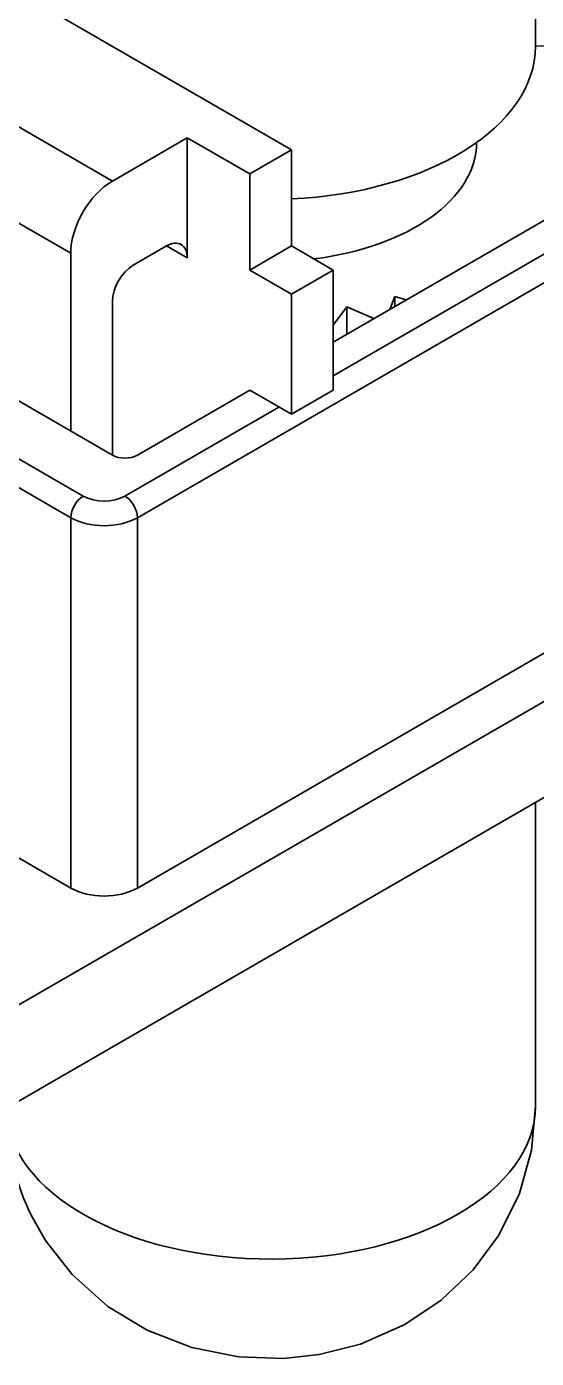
# Model space of a CAD drawing. Header units: millimetres. Extents: x -105 to 105, y -148 to 148.
# Drawn here: x 53.95 to 62.61, y -29.51 to -6.9 of the extents above; entities that cross this region are included whole.
import ezdxf

# ---------------------------------------------------------------- set-up
doc = ezdxf.new("R2010")
doc.units = ezdxf.units.MM
doc.layers.add('粗实线层', color=7, linetype='Continuous', lineweight=35)

msp = doc.modelspace()

# ---------------------------------------------------------------- linework, layer by layer
at = {"layer": '粗实线层', "color": 7, "lineweight": 35, "ltscale": 0.1925}
for p, q in [((62.59, -7.234), (62.59, 0.14)), ((58.444, -8.99), (47.837, -2.866)), ((55.403, -9.52), (46.918, -4.621)), ((54.696, -10.745), (46.211, -5.846)), ((70.253, -6.908), (55.828, -15.236)), ((68.344, -6.948), (59.151, -12.256)), ((62.59, -7.225), (62.805, -7.232)), ((68.839, -7.234), (59.151, -12.827)), ((55.403, -14.174), (45.221, -8.296)), ((54.909, -14.868), (44.019, -8.581)), ((56.676, -8.786), (55.403, -9.52)), ((56.676, -8.786), (56.676, -10.827)), ((57.737, -9.398), (56.676, -8.786)), ((54.696, -15.236), (43.807, -8.949)), ((58.444, -8.99), (57.737, -9.398)), ((58.444, -8.99), (58.444, -10.623)), ((57.737, -11.031), (57.737, -9.398)), ((55.757, -10.949), (56.323, -10.623)), ((56.676, -10.827), (56.323, -10.623)), ((58.444, -10.623), (57.737, -11.031)), ((58.444, -10.623), (59.151, -11.031)), ((54.696, -10.745), (54.696, -13.766)), ((57.737, -11.031), (58.444, -11.439)), ((59.151, -11.031), (58.444, -11.439)), ((59.151, -11.031), (59.151, -13.072)), ((74.708, -11.439), (52.787, -24.095)), ((58.444, -13.48), (58.444, -11.439)), ((60.203, -11.482), (60.115, -11.699)), ((60.394, -11.538), (60.203, -11.482)), ((60.203, -11.482), (60.203, -11.649)), ((55.403, -14.174), (55.403, -11.562)), ((59.384, -11.655), (59.151, -11.969)), ((59.846, -11.855), (59.384, -11.655)), ((59.384, -11.655), (59.384, -12.121)), ((74.708, -13.072), (52.787, -25.728)), ((57.737, -13.072), (55.828, -14.174)), ((57.737, -13.072), (58.444, -13.48)), ((58.444, -13.48), (59.151, -13.072)), ((70.253, -13.195), (55.828, -21.523)), ((58.232, -13.358), (55.616, -14.868)), ((54.696, -21.523), (43.807, -15.236)), ((54.696, -21.523), (54.696, -15.236)), ((55.828, -21.523), (55.828, -15.236)), ((62.59, -20.068), (62.59, -25.223))]:
    msp.add_line(p, q, dxfattribs=at)
msp.add_lwpolyline([(62.59, -25.223), (62.522, -25.973), (62.317, -26.709), (61.967, -27.417), (61.532, -28.004), (60.989, -28.52), (60.371, -28.932), (59.617, -29.264), (58.914, -29.441), (58.317, -29.506), (57.547, -29.481), (56.751, -29.322), (55.993, -29.028), (55.328, -28.624), (54.722, -28.085), (54.268, -27.503), (54.045, -27.116)], dxfattribs=at)
msp.add_arc((57.769, -25.221), 4.178, 180.5849, 206.9631, dxfattribs=at)
for centre, major_axis, start_param, end_param in [((58.09, -7.234), (4.5, 0), 4.791088, 6.283214), ((58.09, -8.867), (3.5, 0), 4.924211, 6.283185), ((55.403, -10.337), (0.5, 0.866), 0.785398, 2.356194), ((56.323, -11.031), (0.25, 0.433), 0, 0.785398), ((56.323, -11.031), (0.25, 0.433), 5.497787, 6.283185), ((55.757, -11.358), (0.25, 0.433), 0.785398, 2.356194), ((55.616, -14.052), (0.3, 0), 3.926991, 5.497787), ((54.909, -15.113), (-0.15, -0.26), 3.926991, 5.497787), ((55.262, -14.664), (0.5, 0), 3.926991, 5.497787), ((55.616, -15.113), (0.15, -0.26), 0.785398, 2.356194), ((55.262, -14.909), (0.8, 0), 3.926991, 5.497787), ((55.262, -21.196), (0.8, 0), 3.926991, 5.497787), ((58.09, -25.223), (-4.5, 0), 0.015744, 3.141564)]:
    msp.add_ellipse(centre, major_axis=major_axis, ratio=0.57735, start_param=start_param, end_param=end_param, dxfattribs=at)

doc.saveas('drawing.dxf')
